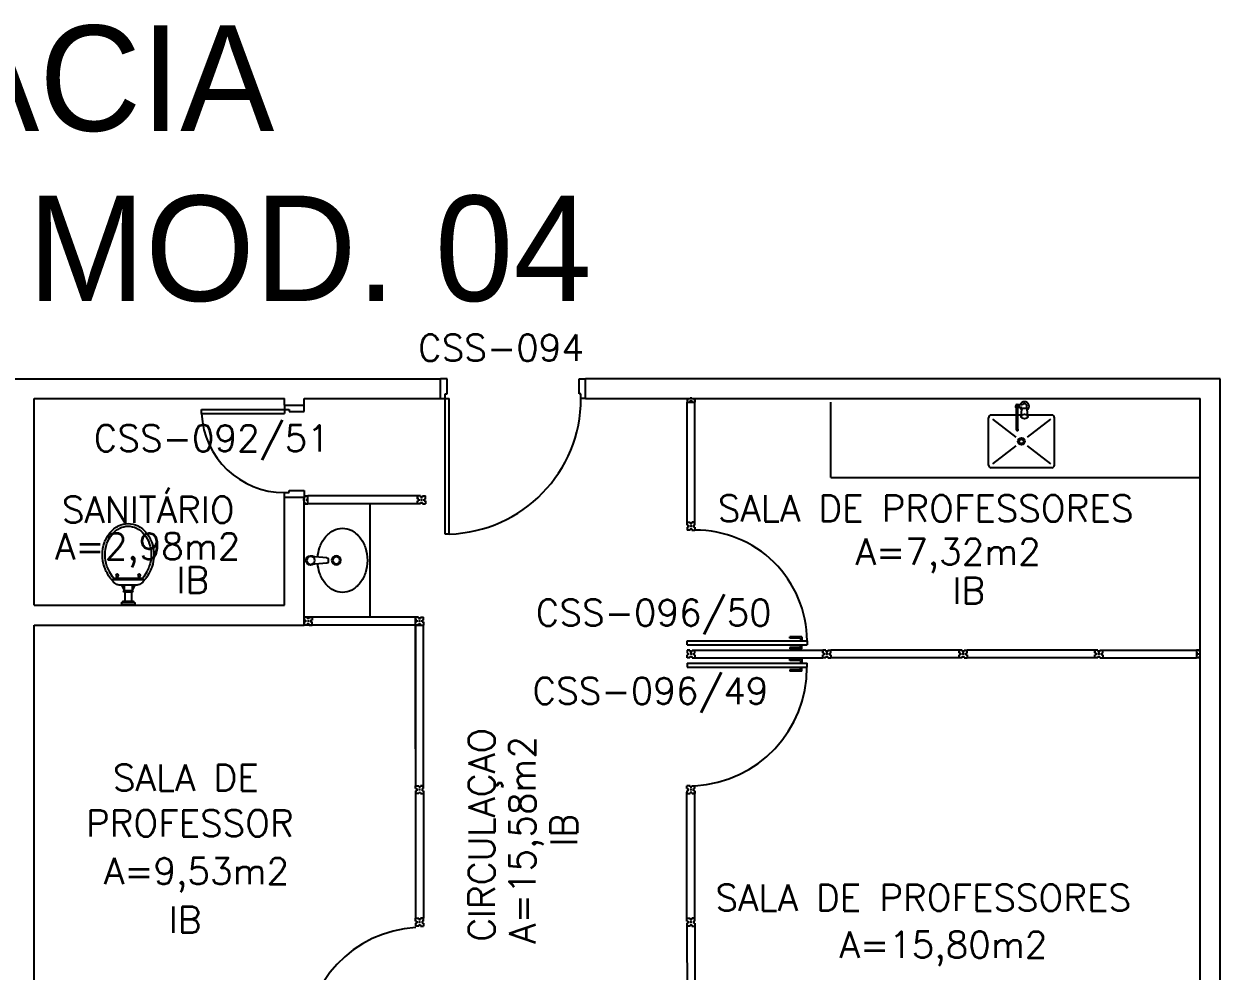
# Model space of a CAD drawing. Extents: x -248 to -11, y 347 to 447.
# Drawn here: x -144.17 to -135.09, y 407.74 to 414.93 of the extents above; entities that cross this region are included whole.
import ezdxf
from ezdxf.enums import TextEntityAlignment as Align

# ---------------------------------------------------------------- set-up
doc = ezdxf.new("R2010")
doc.units = 0
doc.header["$LTSCALE"] = 0.02
doc.header["$MEASUREMENT"] = 0
doc.layers.get('0').update_dxf_attribs({"linetype": 'CONTINUOUS'})
for name, color, linetype in [('ALV', 2, 'CONTINUOUS'), ('AREA', 2, 'CONTINUOUS'), ('BANC', 2, 'CONTINUOUS'), ('DIV', 2, 'CONTINUOUS'), ('EQUIP', 1, 'CONTINUOUS'), ('MARCO', 2, 'CONTINUOUS'), ('PEÇAS', 1, 'CONTINUOUS'), ('PORTA', 2, 'CONTINUOUS'), ('TEXT_CENTRO_CUSTO', 1, 'CONTINUOUS'), ('TEXTO', 2, 'CONTINUOUS'), ('TEXTO-ENDEREÇO', 2, 'CONTINUOUS'), ('USO', 2, 'CONTINUOUS')]:
    doc.layers.add(name, color=color, linetype=linetype)
doc.styles.add('UNB-100', font='simplex.shx', dxfattribs={"height": 0.2})
doc.styles.add('UNB-100-1', font='simplex.shx', dxfattribs={"height": 0.2})

# ---------------------------------------------------------------- blocks, each defined once
blk = doc.blocks.new('VDC-P')
for p, q in [((-0.1266, 0.1921), (0.1266, 0.1921)), ((-0.1089, 0.2021), (0.1089, 0.2021)), ((-0.0678, 0.1521), (0.0678, 0.1521)), ((-0.05, 0.1521), (-0.03, 0.1097)), ((-0.03, 0.1521), (-0.03, 0.1097)), ((0.03, 0.1097), (-0.03, 0.1097)), ((0.03, 0.0997), (-0.03, 0.0997)), ((-0.025, 0.0997), (-0.025, 0.03)), ((0.025, 0.0997), (0.025, 0.03)), ((0.03, 0.1521), (0.03, 0.1097)), ((0.05, 0.1521), (0.03, 0.1097)), ((-0.05, 0.015), (-0.05, 0)), ((-0.05, 0), (0.05, 0)), ((0.045, 0.02), (-0.045, 0.02)), ((-0.04, 0.025), (-0.04, 0.02)), ((0.035, 0.03), (-0.035, 0.03)), ((0.04, 0.025), (0.04, 0.02)), ((0.05, 0.015), (0.05, 0))]:
    blk.add_line(p, q)
for points in [[(0.1596, 0.2442, 0.050424), (0.1796, 0.2882, 0.082137), (0.195, 0.3811, 0.082137), (0.1796, 0.4739, 0.090148), (0.1379, 0.549, 0.104406), (0.0726, 0.6013, 0.117345), (0, 0.6186, 0.117345), (-0.0726, 0.6013, 0.104406), (-0.1379, 0.549, 0.090148), (-0.1796, 0.4739, 0.082137), (-0.195, 0.3811, 0.082137)], [(0.1423, 0.2543, 0.050424), (0.1607, 0.2946, 0.082137), (0.175, 0.3811, 0.082137), (0.1607, 0.4675, 0.090148), (0.1224, 0.5363, 0.104406), (0.0636, 0.5834, 0.117345), (0, 0.5986, 0.117345), (-0.0636, 0.5834, 0.104406), (-0.1224, 0.5363, 0.090148), (-0.1607, 0.4675, 0.082137), (-0.175, 0.3811, 0.082137)], [(-0.195, 0.3811, 0.082137), (-0.1796, 0.2882, 0.050424), (-0.1596, 0.2442, 0.104406)], [(-0.175, 0.3811, 0.082137), (-0.1607, 0.2946, 0.050424), (-0.1423, 0.2543, 0.050424)]]:
    blk.add_lwpolyline(points, format="xyb")
for centre in [(-0.083, 0.2256), (0.083, 0.2256)]:
    blk.add_circle(centre, 0.0101)
for centre, radius, start, end in [((0.0804, 0.3597), 0.2663, 205.68633, 226.75578), ((0.0804, 0.3597), 0.2463, 205.68633, 219.7706), ((-0.0804, 0.3597), 0.2663, 313.24422, 334.31367), ((-0.0804, 0.3597), 0.2463, 320.2294, 334.31367), ((-0.0678, 0.2021), 0.05, 226.75578, 270), ((-0.03, 0.1047), 0.005, 90, 270), ((0.03, 0.1047), 0.005, 270, 90), ((0.0678, 0.2021), 0.05, 270, 313.24422), ((-0.045, 0.015), 0.005, 90, 180), ((-0.035, 0.025), 0.005, 90, 180), ((0.035, 0.025), 0.005, 0, 90), ((0.045, 0.015), 0.005, 360, 90)]:
    blk.add_arc(centre, radius, start, end)
blk = doc.blocks.new('DOOR100')
at = {"layer": 'PORTA'}
for p, q in [((0.035, 0), (0.065, 0)), ((0.035, -1.0296), (0.035, 0)), ((0.065, -1.0296), (0.065, 0)), ((0.065, -1.0296), (0.035, -1.0296))]:
    blk.add_line(p, q, dxfattribs=at)
at = {"layer": 'PORTA', "color": 1}
blk.add_arc((0.035, 0), 1.03, 271.66905, 0, dxfattribs=at)
blk = doc.blocks.new('DOOR60')
at = {"layer": 'PORTA'}
for p, q in [((0.035, 0), (0.065, 0)), ((0.035, -0.6293), (0.035, 0)), ((0.065, -0.6293), (0.065, 0)), ((0.065, -0.6293), (0.035, -0.6293))]:
    blk.add_line(p, q, dxfattribs=at)
at = {"layer": 'PORTA', "color": 1}
blk.add_arc((0.035, 0), 0.63, 272.7294, 0, dxfattribs=at)
blk = doc.blocks.new('INOXA1-P')
for p, q in [((0.12, 0.23), (0.12, 0.0472)), ((0.22, 0.25), (0.14, 0.25)), ((0.15, 0.22), (0.287, 0.0427)), ((0.5, 0.25), (0.22, 0.25)), ((0.353, 0.0427), (0.49, 0.22)), ((0.52, 0.23), (0.52, -0.23)), ((0.043, 0.0076), (0.043, -0.022)), ((0.0623, 0.04), (0.0709, 0.04)), ((0.131, 0.0482), (0.0755, 0.0432)), ((0.131, -0.0018), (0.0755, 0.0032)), ((0.22, -0.0268), (0.0536, -0.0268)), ((0.22, -0.0368), (0.0536, -0.0368)), ((0.063, -0.0031), (0.063, -0.0207)), ((0.12, -0.0008), (0.12, -0.0268)), ((0.12, -0.0368), (0.12, -0.23)), ((0.15, -0.22), (0.287, -0.0427)), ((0.2309, -0.0268), (0.22, -0.0268)), ((0.2309, -0.0368), (0.22, -0.0368)), ((0.353, -0.0427), (0.49, -0.22)), ((0.22, -0.25), (0.14, -0.25)), ((0.5, -0.25), (0.22, -0.25))]:
    blk.add_line(p, q)
blk.add_lwpolyline([(0.0755, 0.0032), (0.0724, 0.0044), (0.069, 0.0091), (0.067, 0.0151), (0.0663, 0.0232), (0.067, 0.0313), (0.069, 0.0374), (0.0724, 0.042), (0.0755, 0.0432)])
blk.add_lwpolyline([(0.131, 0.0482), (0.1372, 0.0465), (0.1431, 0.0409), (0.1467, 0.0332), (0.1481, 0.0232), (0.1467, 0.0133), (0.1431, 0.0055), (0.1372, -0.0001), (0.131, -0.0018), (0.1249, -0.0001), (0.1189, 0.0055), (0.1153, 0.0133), (0.1139, 0.0232), (0.1153, 0.0332), (0.1189, 0.0409), (0.1249, 0.0465)], close=True)
for radius in [0.0266, 0.0163]:
    blk.add_circle((0.32, 0), radius)
for centre, radius, start, end in [((0.14, 0.23), 0.02, 90, 180), ((0.5, 0.23), 0.02, 360, 90), ((0.0536, 0.0232), 0.0349, 36.17047, 252.25677), ((0.0536, 0.0232), 0.0189, 62.73673, 235.73755), ((0.073, -0.0031), 0.01, 102.82848, 180), ((0.0536, 0.0232), 0.0349, 285.53733, 323.99874), ((0.0536, -0.0318), 0.0145, 20.16101, 339.83899), ((0.0536, -0.0318), 0.005, 90.00373, 269.99627), ((0.2309, -0.0318), 0.00738, 222.65589, 137.34411), ((0.2309, -0.0318), 0.005, 269.99352, 90.00648), ((0.14, -0.23), 0.02, 180, 270), ((0.5, -0.23), 0.02, 270, 360)]:
    blk.add_arc(centre, radius, start, end)
blk = doc.blocks.new('cuba-e-p')
for p, q in [((0.0101, 0.1828), (-0.0114, 0.1828)), ((-0.0214, 0.1736), (-0.0307, 0.0515)), ((0.02, 0.1736), (0.0293, 0.0515))]:
    blk.add_line(p, q)
blk.add_lwpolyline([(0.0223, 0.1044, 0.059992), (0.0955, 0.1186, 0.087531), (0.1719, 0.159, 0.105501), (0.2257, 0.2229, 0.123031), (0.2431, 0.2926, 0.123031), (0.2257, 0.3624, 0.105501), (0.1719, 0.4263, 0.087531), (0.0955, 0.4666, 0.07802), (-0.0001, 0.4816, 0.07802), (-0.0956, 0.4666, 0.087531), (-0.172, 0.4263, 0.105501), (-0.2258, 0.3624, 0.123031), (-0.2432, 0.2926, 0.123031), (-0.2258, 0.2229, 0.105501), (-0.172, 0.159, 0.087531), (-0.0956, 0.1186, 0.059024), (-0.0236, 0.1045, 0.07802)], format="xyb")
for centre, radius in [((0, 0.2449), 0.0347), ((0, 0.2449), 0.0265), ((-0.0007, 0.0515), 0.03)]:
    blk.add_circle(centre, radius)
for centre, radius, start, end in [((-0.0114, 0.1728), 0.01, 90, 175.64644), ((0.0101, 0.1728), 0.01, 4.35356, 90), ((-0.0007, 0.0515), 0.0361, 141.60857, 38.39143)]:
    blk.add_arc(centre, radius, start, end)

msp = doc.modelspace()

# ---------------------------------------------------------------- linework, layer by layer
at = {"layer": 'ALV'}
for p, q in [((-147.3415, 412.2344), (-141.0065, 412.2344)), ((-141.0065, 412.0844), (-141.0065, 412.2344)), ((-135.0915, 412.2344), (-139.9065, 412.2344)), ((-139.9065, 412.0844), (-139.9065, 412.2344)), ((-135.0915, 407.0774), (-135.0915, 412.2344)), ((-144.0915, 410.5144), (-144.0915, 412.0844)), ((-144.0915, 412.0844), (-142.1915, 412.0844)), ((-142.1915, 412.0344), (-142.1915, 412.0844)), ((-142.1915, 412.0344), (-142.0415, 412.0344)), ((-142.0415, 412.0844), (-141.0065, 412.0844)), ((-142.0415, 412.0344), (-142.0415, 412.0844)), ((-139.9065, 412.0844), (-135.2415, 412.0844)), ((-135.2415, 407.0774), (-135.2415, 412.0844)), ((-142.1915, 410.5144), (-142.1915, 411.3344)), ((-142.1915, 411.3344), (-142.0415, 411.3344)), ((-142.0415, 410.3644), (-142.0415, 411.3344)), ((-141.5415, 410.4244), (-141.5415, 411.2844)), ((-144.0915, 410.5144), (-142.1915, 410.5144)), ((-144.0915, 407.0774), (-144.0915, 410.3644)), ((-144.0915, 410.3644), (-142.0415, 410.3644))]:
    msp.add_line(p, q, dxfattribs=at)
at = {"layer": 'BANC'}
for q in [(-138.0465, 412.0574), (-135.2415, 411.4844)]:
    msp.add_line((-138.0465, 411.4844), q, dxfattribs=at)
at = {"layer": 'DIV'}
for p, q in [((-139.1365, 412.0764), (-139.1265, 412.0764)), ((-139.1365, 412.0764), (-139.1365, 412.0574)), ((-139.1365, 412.0574), (-139.0765, 412.0574)), ((-139.1365, 411.1224), (-139.1365, 412.0574)), ((-139.1265, 412.0844), (-139.1265, 412.0764)), ((-139.1265, 412.0844), (-139.1056, 412.0844)), ((-139.1145, 412.0659), (-139.0985, 412.0659)), ((-139.1145, 412.0659), (-139.1145, 412.0574)), ((-139.1116, 412.0844), (-139.1014, 412.0844)), ((-139.1115, 412.0574), (-139.1015, 412.0574)), ((-139.1065, 412.081), (-139.1065, 412.0948)), ((-139.1065, 412.0895), (-139.1065, 412.0793)), ((-139.1056, 412.0844), (-139.0865, 412.0844)), ((-139.0985, 412.0659), (-139.0985, 412.0574)), ((-139.0865, 412.0844), (-139.0865, 412.0764)), ((-139.0765, 412.0764), (-139.0865, 412.0764)), ((-139.0765, 412.0764), (-139.0765, 412.0574)), ((-139.0765, 411.1224), (-139.0765, 412.0574)), ((-142.0381, 411.3144), (-142.0519, 411.3144)), ((-142.0466, 411.3144), (-142.0364, 411.3144)), ((-142.0415, 411.3344), (-142.0335, 411.3344)), ((-142.0415, 411.3152), (-142.0415, 411.3344)), ((-142.0415, 411.3093), (-142.0415, 411.3195)), ((-142.0415, 411.2944), (-142.0415, 411.3152)), ((-142.0335, 411.3444), (-142.0335, 411.3344)), ((-142.0335, 411.3444), (-142.0145, 411.3444)), ((-142.023, 411.3064), (-142.023, 411.3224)), ((-142.023, 411.3224), (-142.0145, 411.3224)), ((-142.023, 411.3064), (-142.0145, 411.3064)), ((-142.0145, 411.2844), (-142.0145, 411.3444)), ((-141.1595, 411.3444), (-142.0145, 411.3444)), ((-142.0145, 411.3094), (-142.0145, 411.3194)), ((-141.1815, 411.3444), (-141.1815, 411.3204)), ((-141.1595, 411.3444), (-141.1815, 411.3444)), ((-141.1815, 411.3444), (-141.1815, 411.3234)), ((-141.1815, 411.3234), (-141.1815, 411.3414)), ((-141.172, 411.3204), (-141.1815, 411.3204)), ((-141.172, 411.3204), (-141.1815, 411.3204)), ((-141.172, 411.3084), (-141.1815, 411.3084)), ((-141.1815, 411.2844), (-141.1815, 411.3084)), ((-141.172, 411.3084), (-141.1815, 411.3084)), ((-141.172, 411.3084), (-141.172, 411.3204)), ((-141.172, 411.3204), (-141.172, 411.3084)), ((-141.1595, 411.3444), (-141.1595, 411.3344)), ((-141.1595, 411.3344), (-141.1435, 411.3344)), ((-141.1566, 411.3144), (-141.1464, 411.3144)), ((-141.1464, 411.3144), (-141.1566, 411.3144)), ((-141.1515, 411.3093), (-141.1515, 411.3195)), ((-141.1515, 411.3195), (-141.1515, 411.3093)), ((-141.1435, 411.3444), (-141.1435, 411.3344)), ((-141.1435, 411.3444), (-141.1215, 411.3444)), ((-141.131, 411.3084), (-141.131, 411.3204)), ((-141.131, 411.3204), (-141.1215, 411.3204)), ((-141.131, 411.3084), (-141.1215, 411.3084)), ((-141.1215, 411.3204), (-141.1215, 411.3444)), ((-141.1215, 411.3084), (-141.1215, 411.2844)), ((-142.0415, 411.2944), (-142.0335, 411.2944)), ((-142.0335, 411.2844), (-142.0335, 411.2944)), ((-142.0335, 411.2844), (-142.0145, 411.2844)), ((-141.1595, 411.2844), (-142.0145, 411.2844)), ((-141.1595, 411.2844), (-141.1815, 411.2844)), ((-141.1595, 411.2944), (-141.1435, 411.2944)), ((-141.1595, 411.2844), (-141.1595, 411.2944)), ((-141.1435, 411.2844), (-141.1435, 411.2944)), ((-141.1435, 411.2844), (-141.1215, 411.2844)), ((-139.1365, 411.1444), (-139.1125, 411.1444)), ((-139.1365, 411.1224), (-139.1365, 411.1444)), ((-139.1365, 411.1224), (-139.1265, 411.1224)), ((-139.1265, 411.1224), (-139.1265, 411.1064)), ((-139.1125, 411.1349), (-139.1125, 411.1444)), ((-139.1125, 411.1349), (-139.1125, 411.1444)), ((-139.1125, 411.1349), (-139.1005, 411.1349)), ((-139.1005, 411.1349), (-139.1125, 411.1349)), ((-139.1005, 411.1349), (-139.1005, 411.1444)), ((-139.0765, 411.1444), (-139.1005, 411.1444)), ((-139.1005, 411.1349), (-139.1005, 411.1444)), ((-139.0975, 411.1444), (-139.0795, 411.1444)), ((-139.0765, 411.1444), (-139.0975, 411.1444)), ((-139.0765, 411.1224), (-139.0865, 411.1224)), ((-139.0865, 411.1224), (-139.0865, 411.1064)), ((-139.0765, 411.1224), (-139.0765, 411.1444)), ((-139.1365, 411.1064), (-139.1265, 411.1064)), ((-139.1365, 411.1064), (-139.1365, 411.0844)), ((-139.1125, 411.0844), (-139.1365, 411.0844)), ((-139.1125, 411.0939), (-139.1005, 411.0939)), ((-139.1125, 411.0939), (-139.1125, 411.0844)), ((-139.1116, 411.1144), (-139.1014, 411.1144)), ((-139.1014, 411.1144), (-139.1116, 411.1144)), ((-139.1065, 411.1195), (-139.1065, 411.1093)), ((-139.1065, 411.1093), (-139.1065, 411.1195)), ((-139.1005, 411.0939), (-139.1005, 411.0844)), ((-139.1005, 411.0844), (-139.0765, 411.0844)), ((-139.0765, 411.1064), (-139.0865, 411.1064)), ((-139.0765, 411.1064), (-139.0765, 411.0844)), ((-142.0415, 410.4244), (-142.0415, 410.4034)), ((-142.0415, 410.3644), (-142.0415, 410.4244)), ((-142.0415, 410.4004), (-142.0415, 410.4244)), ((-142.0195, 410.4244), (-142.0415, 410.4244)), ((-141.1965, 410.4244), (-142.0415, 410.4244)), ((-142.0415, 410.4034), (-142.0415, 410.4214)), ((-142.032, 410.4004), (-142.0415, 410.4004)), ((-142.032, 410.4004), (-142.0415, 410.4004)), ((-142.0415, 410.3894), (-142.0415, 410.3994)), ((-142.032, 410.4004), (-142.032, 410.3884)), ((-142.032, 410.4004), (-142.032, 410.3884)), ((-142.0195, 410.4244), (-142.0195, 410.4144)), ((-142.0035, 410.4144), (-142.0195, 410.4144)), ((-142.0115, 410.3995), (-142.0115, 410.3893)), ((-142.0115, 410.3995), (-142.0115, 410.3893)), ((-142.0035, 410.4244), (-142.0035, 410.4144)), ((-142.0035, 410.4244), (-141.9815, 410.4244)), ((-141.993, 410.4004), (-141.9815, 410.4004)), ((-141.993, 410.4004), (-141.993, 410.3884)), ((-141.9815, 410.4244), (-141.9815, 410.4004)), ((-141.1965, 410.4244), (-141.1965, 410.4034)), ((-141.1965, 410.3644), (-141.1965, 410.4244)), ((-141.1745, 410.4244), (-141.1965, 410.4244)), ((-141.1965, 410.4244), (-141.1965, 410.4004)), ((-141.1965, 410.4034), (-141.1965, 410.4214)), ((-141.187, 410.4004), (-141.1965, 410.4004)), ((-141.187, 410.4004), (-141.1965, 410.4004)), ((-141.1965, 410.3894), (-141.1965, 410.3994)), ((-141.187, 410.4004), (-141.187, 410.3884)), ((-141.187, 410.3884), (-141.187, 410.4004)), ((-141.1745, 410.4244), (-141.1745, 410.4144)), ((-141.1745, 410.4144), (-141.1585, 410.4144)), ((-141.1665, 410.3995), (-141.1665, 410.3893)), ((-141.1665, 410.3893), (-141.1665, 410.3995)), ((-141.1585, 410.4244), (-141.1365, 410.4244)), ((-141.1585, 410.4244), (-141.1585, 410.4144)), ((-141.146, 410.4004), (-141.1365, 410.4004)), ((-141.146, 410.3884), (-141.146, 410.4004)), ((-141.1365, 410.4004), (-141.1365, 410.4244)), ((-142.032, 410.3884), (-142.0415, 410.3884)), ((-142.0415, 410.3884), (-142.0415, 410.3644)), ((-142.032, 410.3884), (-142.0415, 410.3884)), ((-142.0415, 410.3854), (-142.0415, 410.3674)), ((-142.0195, 410.3644), (-142.0415, 410.3644)), ((-141.1965, 410.3644), (-142.0415, 410.3644)), ((-142.0195, 410.3644), (-142.0195, 410.3744)), ((-142.0035, 410.3744), (-142.0195, 410.3744)), ((-142.0064, 410.3944), (-142.0166, 410.3944)), ((-142.0064, 410.3944), (-142.0166, 410.3944)), ((-142.0035, 410.3644), (-142.0035, 410.3744)), ((-142.0035, 410.3644), (-141.9815, 410.3644)), ((-141.993, 410.3884), (-141.9815, 410.3884)), ((-141.9815, 410.3644), (-141.9815, 410.3884)), ((-141.187, 410.3884), (-141.1965, 410.3884)), ((-141.1965, 410.3644), (-141.1965, 410.3884)), ((-141.187, 410.3884), (-141.1965, 410.3884)), ((-141.1745, 410.3644), (-141.1965, 410.3644)), ((-141.1965, 410.3644), (-141.1365, 410.3644)), ((-141.1965, 409.4244), (-141.1965, 410.3644)), ((-141.1965, 410.3644), (-141.1965, 409.1444)), ((-141.1745, 410.3644), (-141.1745, 410.3744)), ((-141.1745, 410.3744), (-141.1585, 410.3744)), ((-141.1614, 410.3944), (-141.1716, 410.3944)), ((-141.1716, 410.3944), (-141.1614, 410.3944)), ((-141.1585, 410.3644), (-141.1585, 410.3744)), ((-141.1585, 410.3644), (-141.1365, 410.3644)), ((-141.146, 410.3884), (-141.1365, 410.3884)), ((-141.1365, 410.3884), (-141.1365, 410.3644)), ((-141.1365, 409.1444), (-141.1365, 410.3644)), ((-139.1362, 410.2443), (-138.2262, 410.2443)), ((-139.1362, 410.2143), (-139.1362, 410.2443)), ((-138.2662, 410.2743), (-138.3562, 410.2743)), ((-138.3562, 410.2643), (-138.3562, 410.2742)), ((-138.2762, 410.2643), (-138.3562, 410.2643)), ((-138.2762, 410.2643), (-138.2762, 410.2443)), ((-138.2662, 410.2743), (-138.2662, 410.2443)), ((-138.2262, 410.2443), (-138.2262, 410.2143)), ((-139.1365, 410.1744), (-139.1365, 410.1534)), ((-139.1145, 410.1744), (-139.1365, 410.1744)), ((-139.1365, 410.1744), (-139.1365, 410.1504)), ((-139.127, 410.1504), (-139.1365, 410.1504)), ((-139.127, 410.1504), (-139.1365, 410.1504)), ((-139.127, 410.1384), (-139.1365, 410.1384)), ((-139.1365, 410.1144), (-139.1365, 410.1384)), ((-139.127, 410.1384), (-139.1365, 410.1384)), ((-139.1362, 410.2143), (-138.2262, 410.2143)), ((-139.127, 410.1504), (-139.127, 410.1384)), ((-139.127, 410.1384), (-139.127, 410.1504)), ((-139.1145, 410.1744), (-139.1145, 410.1644)), ((-139.1145, 410.1644), (-139.0985, 410.1644)), ((-139.1145, 410.1144), (-139.1145, 410.1244)), ((-139.1145, 410.1244), (-139.0985, 410.1244)), ((-139.1014, 410.1444), (-139.1116, 410.1444)), ((-139.1116, 410.1444), (-139.1014, 410.1444)), ((-139.1065, 410.1534), (-139.1065, 410.1714)), ((-139.1065, 410.1495), (-139.1065, 410.1393)), ((-139.1065, 410.1393), (-139.1065, 410.1495)), ((-139.0985, 410.1744), (-139.0765, 410.1744)), ((-139.0985, 410.1744), (-139.0985, 410.1644)), ((-139.0985, 410.1144), (-139.0985, 410.1244)), ((-139.086, 410.1504), (-139.0765, 410.1504)), ((-139.086, 410.1384), (-139.086, 410.1504)), ((-139.086, 410.1384), (-139.0765, 410.1384)), ((-139.0765, 410.1744), (-138.1065, 410.1744)), ((-139.0765, 410.1504), (-139.0765, 410.1744)), ((-139.0765, 410.1384), (-139.0765, 410.1144)), ((-138.3562, 410.1943), (-138.3562, 410.1844)), ((-138.2762, 410.1943), (-138.3562, 410.1943)), ((-138.2662, 410.1843), (-138.3562, 410.1843)), ((-138.2762, 410.1943), (-138.2762, 410.2143)), ((-138.2662, 410.1843), (-138.2662, 410.2143)), ((-138.1065, 410.1744), (-138.1065, 410.1504)), ((-138.0845, 410.1744), (-138.1065, 410.1744)), ((-138.1065, 410.1744), (-138.1065, 410.1534)), ((-138.1065, 410.1534), (-138.1065, 410.1714)), ((-138.097, 410.1504), (-138.1065, 410.1504)), ((-138.097, 410.1504), (-138.1065, 410.1504)), ((-138.097, 410.1384), (-138.1065, 410.1384)), ((-138.1065, 410.1144), (-138.1065, 410.1384)), ((-138.097, 410.1384), (-138.1065, 410.1384)), ((-138.097, 410.1384), (-138.097, 410.1504)), ((-138.097, 410.1504), (-138.097, 410.1384)), ((-138.0845, 410.1744), (-138.0845, 410.1644)), ((-138.0845, 410.1644), (-138.0685, 410.1644)), ((-138.0845, 410.1244), (-138.0685, 410.1244)), ((-138.0845, 410.1144), (-138.0845, 410.1244)), ((-138.0816, 410.1444), (-138.0714, 410.1444)), ((-138.0714, 410.1444), (-138.0816, 410.1444)), ((-138.0765, 410.1393), (-138.0765, 410.1495)), ((-138.0765, 410.1495), (-138.0765, 410.1393)), ((-138.0685, 410.1744), (-138.0685, 410.1644)), ((-138.0685, 410.1744), (-138.0465, 410.1744)), ((-138.0685, 410.1144), (-138.0685, 410.1244)), ((-138.056, 410.1384), (-138.056, 410.1504)), ((-138.056, 410.1504), (-138.0465, 410.1504)), ((-138.056, 410.1384), (-138.0465, 410.1384)), ((-137.0715, 410.1744), (-138.0465, 410.1744)), ((-138.0465, 410.1504), (-138.0465, 410.1744)), ((-138.0465, 410.1384), (-138.0465, 410.1144)), ((-137.0715, 410.1744), (-137.0715, 410.1534)), ((-137.0495, 410.1744), (-137.0715, 410.1744)), ((-137.0715, 410.1744), (-137.0715, 410.1504)), ((-137.0715, 410.1534), (-137.0715, 410.1714)), ((-137.062, 410.1504), (-137.0715, 410.1504)), ((-137.062, 410.1504), (-137.0715, 410.1504)), ((-137.062, 410.1384), (-137.0715, 410.1384)), ((-137.0715, 410.1144), (-137.0715, 410.1384)), ((-137.062, 410.1384), (-137.0715, 410.1384)), ((-137.062, 410.1504), (-137.062, 410.1384)), ((-137.062, 410.1384), (-137.062, 410.1504)), ((-137.0495, 410.1744), (-137.0495, 410.1644)), ((-137.0495, 410.1644), (-137.0335, 410.1644)), ((-137.0495, 410.1144), (-137.0495, 410.1244)), ((-137.0495, 410.1244), (-137.0335, 410.1244)), ((-137.0364, 410.1444), (-137.0466, 410.1444)), ((-137.0466, 410.1444), (-137.0364, 410.1444)), ((-137.0415, 410.1495), (-137.0415, 410.1393)), ((-137.0415, 410.1393), (-137.0415, 410.1495)), ((-137.0335, 410.1744), (-137.0115, 410.1744)), ((-137.0335, 410.1744), (-137.0335, 410.1644)), ((-137.0335, 410.1144), (-137.0335, 410.1244)), ((-137.021, 410.1504), (-137.0115, 410.1504)), ((-137.021, 410.1384), (-137.021, 410.1504)), ((-137.021, 410.1384), (-137.0115, 410.1384)), ((-137.0115, 410.1504), (-137.0115, 410.1744)), ((-136.0415, 410.1744), (-137.0115, 410.1744)), ((-137.0115, 410.1384), (-137.0115, 410.1144)), ((-136.0415, 410.1744), (-136.0415, 410.1534)), ((-136.0195, 410.1744), (-136.0415, 410.1744)), ((-136.0415, 410.1744), (-136.0415, 410.1504)), ((-136.0415, 410.1534), (-136.0415, 410.1714)), ((-136.032, 410.1504), (-136.0415, 410.1504)), ((-136.032, 410.1504), (-136.0415, 410.1504)), ((-136.032, 410.1384), (-136.0415, 410.1384)), ((-136.0415, 410.1144), (-136.0415, 410.1384)), ((-136.032, 410.1384), (-136.0415, 410.1384)), ((-136.032, 410.1504), (-136.032, 410.1384)), ((-136.032, 410.1384), (-136.032, 410.1504)), ((-136.0195, 410.1744), (-136.0195, 410.1644)), ((-136.0195, 410.1644), (-136.0035, 410.1644)), ((-136.0195, 410.1144), (-136.0195, 410.1244)), ((-136.0195, 410.1244), (-136.0035, 410.1244)), ((-136.0064, 410.1444), (-136.0166, 410.1444)), ((-136.0166, 410.1444), (-136.0064, 410.1444)), ((-136.0115, 410.1495), (-136.0115, 410.1393)), ((-136.0115, 410.1393), (-136.0115, 410.1495)), ((-136.0035, 410.1744), (-135.9815, 410.1744)), ((-136.0035, 410.1744), (-136.0035, 410.1644)), ((-136.0035, 410.1144), (-136.0035, 410.1244)), ((-135.991, 410.1504), (-135.9815, 410.1504)), ((-135.991, 410.1384), (-135.991, 410.1504)), ((-135.991, 410.1384), (-135.9815, 410.1384)), ((-135.9815, 410.1744), (-135.2695, 410.1744)), ((-135.9815, 410.1504), (-135.9815, 410.1744)), ((-135.9815, 410.1384), (-135.9815, 410.1144)), ((-135.2495, 410.1744), (-135.2695, 410.1744)), ((-135.2695, 410.1744), (-135.2695, 410.1144)), ((-135.26, 410.1504), (-135.2695, 410.1504)), ((-135.26, 410.1384), (-135.2695, 410.1384)), ((-135.262, 410.1504), (-135.2665, 410.1504)), ((-135.262, 410.1384), (-135.2665, 410.1384)), ((-135.26, 410.1504), (-135.26, 410.1384)), ((-135.26, 410.1404), (-135.26, 410.1484)), ((-135.2495, 410.1744), (-135.2495, 410.1644)), ((-135.2415, 410.1644), (-135.2495, 410.1644)), ((-135.2415, 410.1244), (-135.2495, 410.1244)), ((-135.2495, 410.1144), (-135.2495, 410.1244)), ((-135.2364, 410.1444), (-135.2466, 410.1444)), ((-135.2415, 410.1452), (-135.2415, 410.1644)), ((-135.2415, 410.1393), (-135.2415, 410.1495)), ((-135.2415, 410.1244), (-135.2415, 410.1452)), ((-139.1145, 410.1144), (-139.1365, 410.1144)), ((-139.1362, 410.0744), (-138.2262, 410.0744)), ((-139.1362, 410.0744), (-139.1362, 410.0444)), ((-139.1362, 410.0444), (-138.2262, 410.0444)), ((-139.0985, 410.1144), (-139.0765, 410.1144)), ((-139.0765, 410.1144), (-138.1065, 410.1144)), ((-138.2662, 410.1044), (-138.3562, 410.1044)), ((-138.3562, 410.0944), (-138.3562, 410.1043)), ((-138.2762, 410.0944), (-138.3562, 410.0944)), ((-138.2762, 410.0944), (-138.2762, 410.0744)), ((-138.2762, 410.0244), (-138.2762, 410.0444)), ((-138.2662, 410.1044), (-138.2662, 410.0744)), ((-138.2662, 410.0144), (-138.2662, 410.0444)), ((-138.2262, 410.0444), (-138.2262, 410.0744)), ((-138.0845, 410.1144), (-138.1065, 410.1144)), ((-138.0685, 410.1144), (-138.0465, 410.1144)), ((-137.0715, 410.1144), (-138.0465, 410.1144)), ((-137.0495, 410.1144), (-137.0715, 410.1144)), ((-137.0335, 410.1144), (-137.0115, 410.1144)), ((-136.0415, 410.1144), (-137.0115, 410.1144)), ((-136.0195, 410.1144), (-136.0415, 410.1144)), ((-136.0035, 410.1144), (-135.9815, 410.1144)), ((-135.9815, 410.1144), (-135.2695, 410.1144)), ((-135.2495, 410.1144), (-135.2695, 410.1144)), ((-138.3562, 410.0244), (-138.3562, 410.0145)), ((-138.2762, 410.0244), (-138.3562, 410.0244)), ((-138.2662, 410.0144), (-138.3562, 410.0144)), ((-141.1965, 409.1224), (-141.1965, 409.1444)), ((-141.1965, 409.1444), (-141.1725, 409.1444)), ((-141.1725, 409.1349), (-141.1725, 409.1444)), ((-141.1725, 409.1349), (-141.1725, 409.1444)), ((-141.1605, 409.1349), (-141.1725, 409.1349)), ((-141.1725, 409.1349), (-141.1605, 409.1349)), ((-141.1605, 409.1349), (-141.1605, 409.1444)), ((-141.1365, 409.1444), (-141.1605, 409.1444)), ((-141.1605, 409.1349), (-141.1605, 409.1444)), ((-141.1365, 409.1444), (-141.1575, 409.1444)), ((-141.1575, 409.1444), (-141.1395, 409.1444)), ((-141.1365, 409.1224), (-141.1365, 409.1444)), ((-139.137, 409.1224), (-139.137, 409.1444)), ((-139.113, 409.1444), (-139.137, 409.1444)), ((-139.113, 409.1349), (-139.113, 409.1444)), ((-139.113, 409.1349), (-139.101, 409.1349)), ((-139.101, 409.1349), (-139.101, 409.1444)), ((-139.101, 409.1444), (-139.077, 409.1444)), ((-139.077, 409.1224), (-139.077, 409.1444)), ((-141.1965, 409.1224), (-141.1865, 409.1224)), ((-141.1965, 409.1064), (-141.1965, 409.0844)), ((-141.1965, 409.1064), (-141.1865, 409.1064)), ((-141.1965, 409.0844), (-141.1965, 408.1374)), ((-141.1725, 409.0844), (-141.1965, 409.0844)), ((-141.1865, 409.1224), (-141.1865, 409.1064)), ((-141.1725, 409.0939), (-141.1725, 409.0844)), ((-141.1725, 409.0939), (-141.1605, 409.0939)), ((-141.1614, 409.1144), (-141.1716, 409.1144)), ((-141.1716, 409.1144), (-141.1614, 409.1144)), ((-141.1665, 409.1093), (-141.1665, 409.1195)), ((-141.1665, 409.1195), (-141.1665, 409.1093)), ((-141.1605, 409.0939), (-141.1605, 409.0844)), ((-141.1605, 409.0844), (-141.1365, 409.0844)), ((-141.1465, 409.1224), (-141.1465, 409.1064)), ((-141.1365, 409.1224), (-141.1465, 409.1224)), ((-141.1365, 409.1064), (-141.1465, 409.1064)), ((-141.1365, 409.1064), (-141.1365, 409.0844)), ((-141.1365, 409.0844), (-141.1365, 408.1374)), ((-139.137, 409.1224), (-139.127, 409.1224)), ((-139.137, 409.1064), (-139.137, 409.0844)), ((-139.137, 409.1064), (-139.127, 409.1064)), ((-139.137, 408.1374), (-139.137, 409.0944)), ((-139.137, 409.0844), (-139.113, 409.0844)), ((-139.127, 409.1064), (-139.127, 409.1224)), ((-139.113, 409.0939), (-139.101, 409.0939)), ((-139.101, 409.0939), (-139.113, 409.0939)), ((-139.113, 409.0939), (-139.113, 409.0844)), ((-139.1121, 409.1144), (-139.1019, 409.1144)), ((-139.1019, 409.1144), (-139.1121, 409.1144)), ((-139.107, 409.1093), (-139.107, 409.1195)), ((-139.107, 409.1195), (-139.107, 409.1093)), ((-139.101, 409.0939), (-139.101, 409.0844)), ((-139.077, 409.0844), (-139.101, 409.0844)), ((-139.098, 409.0844), (-139.08, 409.0844)), ((-139.077, 409.0844), (-139.098, 409.0844)), ((-139.087, 409.1064), (-139.087, 409.1224)), ((-139.077, 409.1224), (-139.087, 409.1224)), ((-139.077, 409.1064), (-139.087, 409.1064)), ((-139.077, 409.1064), (-139.077, 409.0844)), ((-139.077, 408.1374), (-139.077, 409.0944)), ((-141.1965, 408.1154), (-141.1965, 408.1374)), ((-141.1965, 408.1374), (-141.1725, 408.1374)), ((-141.1725, 408.1279), (-141.1725, 408.1374)), ((-141.1725, 408.1279), (-141.1725, 408.1374)), ((-141.1605, 408.1279), (-141.1725, 408.1279)), ((-141.1725, 408.1279), (-141.1605, 408.1279)), ((-141.1605, 408.1279), (-141.1605, 408.1374)), ((-141.1365, 408.1374), (-141.1605, 408.1374)), ((-141.1605, 408.1279), (-141.1605, 408.1374)), ((-141.1365, 408.1374), (-141.1575, 408.1374)), ((-141.1575, 408.1374), (-141.1395, 408.1374)), ((-141.1365, 408.1154), (-141.1365, 408.1374)), ((-139.137, 408.1374), (-139.113, 408.1374)), ((-139.137, 408.1154), (-139.137, 408.1374)), ((-139.113, 408.1279), (-139.113, 408.1374)), ((-139.113, 408.1279), (-139.113, 408.1374)), ((-139.113, 408.1279), (-139.101, 408.1279)), ((-139.101, 408.1279), (-139.113, 408.1279)), ((-139.101, 408.1279), (-139.101, 408.1374)), ((-139.077, 408.1374), (-139.101, 408.1374)), ((-139.101, 408.1279), (-139.101, 408.1374)), ((-139.098, 408.1374), (-139.08, 408.1374)), ((-139.077, 408.1374), (-139.098, 408.1374)), ((-139.077, 408.1154), (-139.077, 408.1374)), ((-141.1965, 408.1154), (-141.1865, 408.1154)), ((-141.1965, 408.0994), (-141.1965, 408.0774)), ((-141.1965, 408.0994), (-141.1865, 408.0994)), ((-141.1725, 408.0774), (-141.1965, 408.0774)), ((-141.1865, 408.1154), (-141.1865, 408.0994)), ((-141.1725, 408.0869), (-141.1725, 408.0774)), ((-141.1725, 408.0869), (-141.1605, 408.0869)), ((-141.1614, 408.1074), (-141.1716, 408.1074)), ((-141.1716, 408.1074), (-141.1614, 408.1074)), ((-141.1665, 408.1023), (-141.1665, 408.1125)), ((-141.1665, 408.1125), (-141.1665, 408.1023)), ((-141.1605, 408.0869), (-141.1605, 408.0774)), ((-141.1605, 408.0774), (-141.1365, 408.0774)), ((-141.1465, 408.1154), (-141.1465, 408.0994)), ((-141.1365, 408.1154), (-141.1465, 408.1154)), ((-141.1365, 408.0994), (-141.1465, 408.0994)), ((-141.1365, 408.0994), (-141.1365, 408.0774)), ((-139.137, 408.1154), (-139.127, 408.1154)), ((-139.137, 408.0994), (-139.127, 408.0994)), ((-139.137, 408.0994), (-139.137, 408.0774)), ((-139.113, 408.0774), (-139.137, 408.0774)), ((-139.137, 408.0774), (-139.1365, 407.0774)), ((-139.127, 408.1154), (-139.127, 408.0994)), ((-139.113, 408.0869), (-139.101, 408.0869)), ((-139.113, 408.0869), (-139.113, 408.0774)), ((-139.1121, 408.1074), (-139.1019, 408.1074)), ((-139.1019, 408.1074), (-139.1121, 408.1074)), ((-139.107, 408.1125), (-139.107, 408.1023)), ((-139.107, 408.1023), (-139.107, 408.1125)), ((-139.101, 408.0869), (-139.101, 408.0774)), ((-139.101, 408.0774), (-139.077, 408.0774)), ((-139.077, 408.1154), (-139.087, 408.1154)), ((-139.087, 408.1154), (-139.087, 408.0994)), ((-139.077, 408.0994), (-139.087, 408.0994)), ((-139.077, 408.0994), (-139.077, 408.0774)), ((-139.077, 408.0774), (-139.0765, 407.0774))]:
    msp.add_line(p, q, dxfattribs=at)
for centre, radius, start, end in [((-139.0702, 410.2404), 0.844, 0.26445, 90.42694), ((-139.1235, 410.0404), 0.8972, 272.96943, 0.25656), ((-141.1474, 407.1842), 0.8843, 93.14682, 180.64997)]:
    msp.add_arc(centre, radius, start, end, dxfattribs=at)
at = {"layer": 'MARCO'}
for p, q in [((-140.9565, 412.2344), (-141.0065, 412.2344)), ((-140.9565, 412.1194), (-140.9565, 412.2344)), ((-139.9565, 412.1194), (-139.9565, 412.2344)), ((-139.9565, 412.2344), (-139.9065, 412.2344)), ((-142.1915, 412.0344), (-142.1915, 411.9994)), ((-142.0415, 411.9844), (-142.0415, 412.0344)), ((-141.0065, 412.0844), (-140.9715, 412.0844)), ((-140.9715, 412.0844), (-140.9715, 412.1194)), ((-140.9715, 412.1194), (-140.9565, 412.1194)), ((-139.9415, 412.1194), (-139.9565, 412.1194)), ((-139.9415, 412.0844), (-139.9415, 412.1194)), ((-139.9065, 412.0844), (-139.9415, 412.0844)), ((-142.1915, 411.9994), (-142.1565, 411.9994)), ((-142.1565, 411.9994), (-142.1565, 411.9844)), ((-142.1565, 411.9844), (-142.0415, 411.9844)), ((-142.1915, 411.3344), (-142.1915, 411.3694)), ((-142.1915, 411.3694), (-142.1565, 411.3694)), ((-142.1565, 411.3694), (-142.1565, 411.3844)), ((-142.1565, 411.3844), (-142.0415, 411.3844)), ((-142.0415, 411.3844), (-142.0415, 411.3344))]:
    msp.add_line(p, q, dxfattribs=at)

# ---------------------------------------------------------------- block references
at = {"layer": 'EQUIP', "rotation": 269.9999997649687}
msp.add_blockref('INOXA1-P', (-136.599, 412.0782), dxfattribs=at)
at = {"layer": 'EQUIP', "xscale": -1, "rotation": 359.9999999059875}
msp.add_blockref('VDC-P', (-143.3782, 410.516), dxfattribs=at)
at = {"layer": 'PEÇAS', "xscale": -1, "rotation": 270.0000000235017}
msp.add_blockref('cuba-e-p', (-142.0438, 410.8555), dxfattribs=at)
at = {"layer": 'PORTA'}
for name, p, rotation in [('DOOR100', (-141.0065, 412.0844), 359.9999999294906), ('DOOR60', (-142.1915, 412.0344), 269.9999999319206)]:
    msp.add_blockref(name, p, dxfattribs=dict(at, rotation=rotation))

# ---------------------------------------------------------------- texts
at = {"layer": 'AREA', "style": 'UNB-100'}
for s, p in [('A=2,98m2', (-143.9327, 410.8628)), ('A=7,32m2', (-137.8581, 410.8209)), ('A=9,53m2', (-143.5625, 408.3957)), ('A=15,80m2', (-137.9797, 407.8372))]:
    msp.add_text(s, height=0.2, dxfattribs=at).set_placement(p)
msp.add_text('A=15,58m2', height=0.2, rotation=90, dxfattribs=at).set_placement((-140.2875, 407.9444))
at = {"layer": 'TEXT_CENTRO_CUSTO', "style": 'UNB-100'}
for p in [(-142.8889, 410.6061), (-136.9995, 410.5262), (-142.9462, 408.0262)]:
    msp.add_text('IB', height=0.2, dxfattribs=at).set_placement(p, align=Align.CENTER)
msp.add_text('IB', height=0.2, rotation=90, dxfattribs=at).set_placement((-139.9717, 408.8072), align=Align.CENTER)
at = {"layer": 'TEXTO', "style": 'UNB-100'}
for s, p in [('SANITÁRIO', (-143.8811, 411.1404)), ('SALA DE PROFESSORES', (-138.9035, 411.1495)), ('SALA DE  ', (-143.4937, 409.1057)), ('PROFESSOR', (-143.6987, 408.7596)), ('SALA DE PROFESSORES', (-138.9212, 408.1941))]:
    msp.add_text(s, height=0.2, dxfattribs=at).set_placement(p)
msp.add_text('CIRCULAÇAO', height=0.2, rotation=90, dxfattribs=at).set_placement((-140.5952, 407.9606))
at = {"layer": 'TEXTO-ENDEREÇO', "style": 'UNB-100-1'}
for s, p in [('CSS-094', (-140.5487, 412.3689)), ('CSS-092/51', (-142.7442, 411.6827)), ('CSS-096/50', (-139.3898, 410.3586)), ('CSS-096/49', (-139.4141, 409.7645))]:
    msp.add_text(s, height=0.2, rotation=360, dxfattribs=at).set_placement(p, align=Align.CENTER)
at = {"layer": 'USO'}
for s, p in [('LAB. DE FARMACIA', (-152.1965, 414.1162)), ('LAB. DE EVOLUÇÃO - MOD. 04', (-155.4355, 412.8245))]:
    msp.add_text(s, height=0.8, dxfattribs=at).set_placement(p)

doc.saveas('drawing.dxf')
